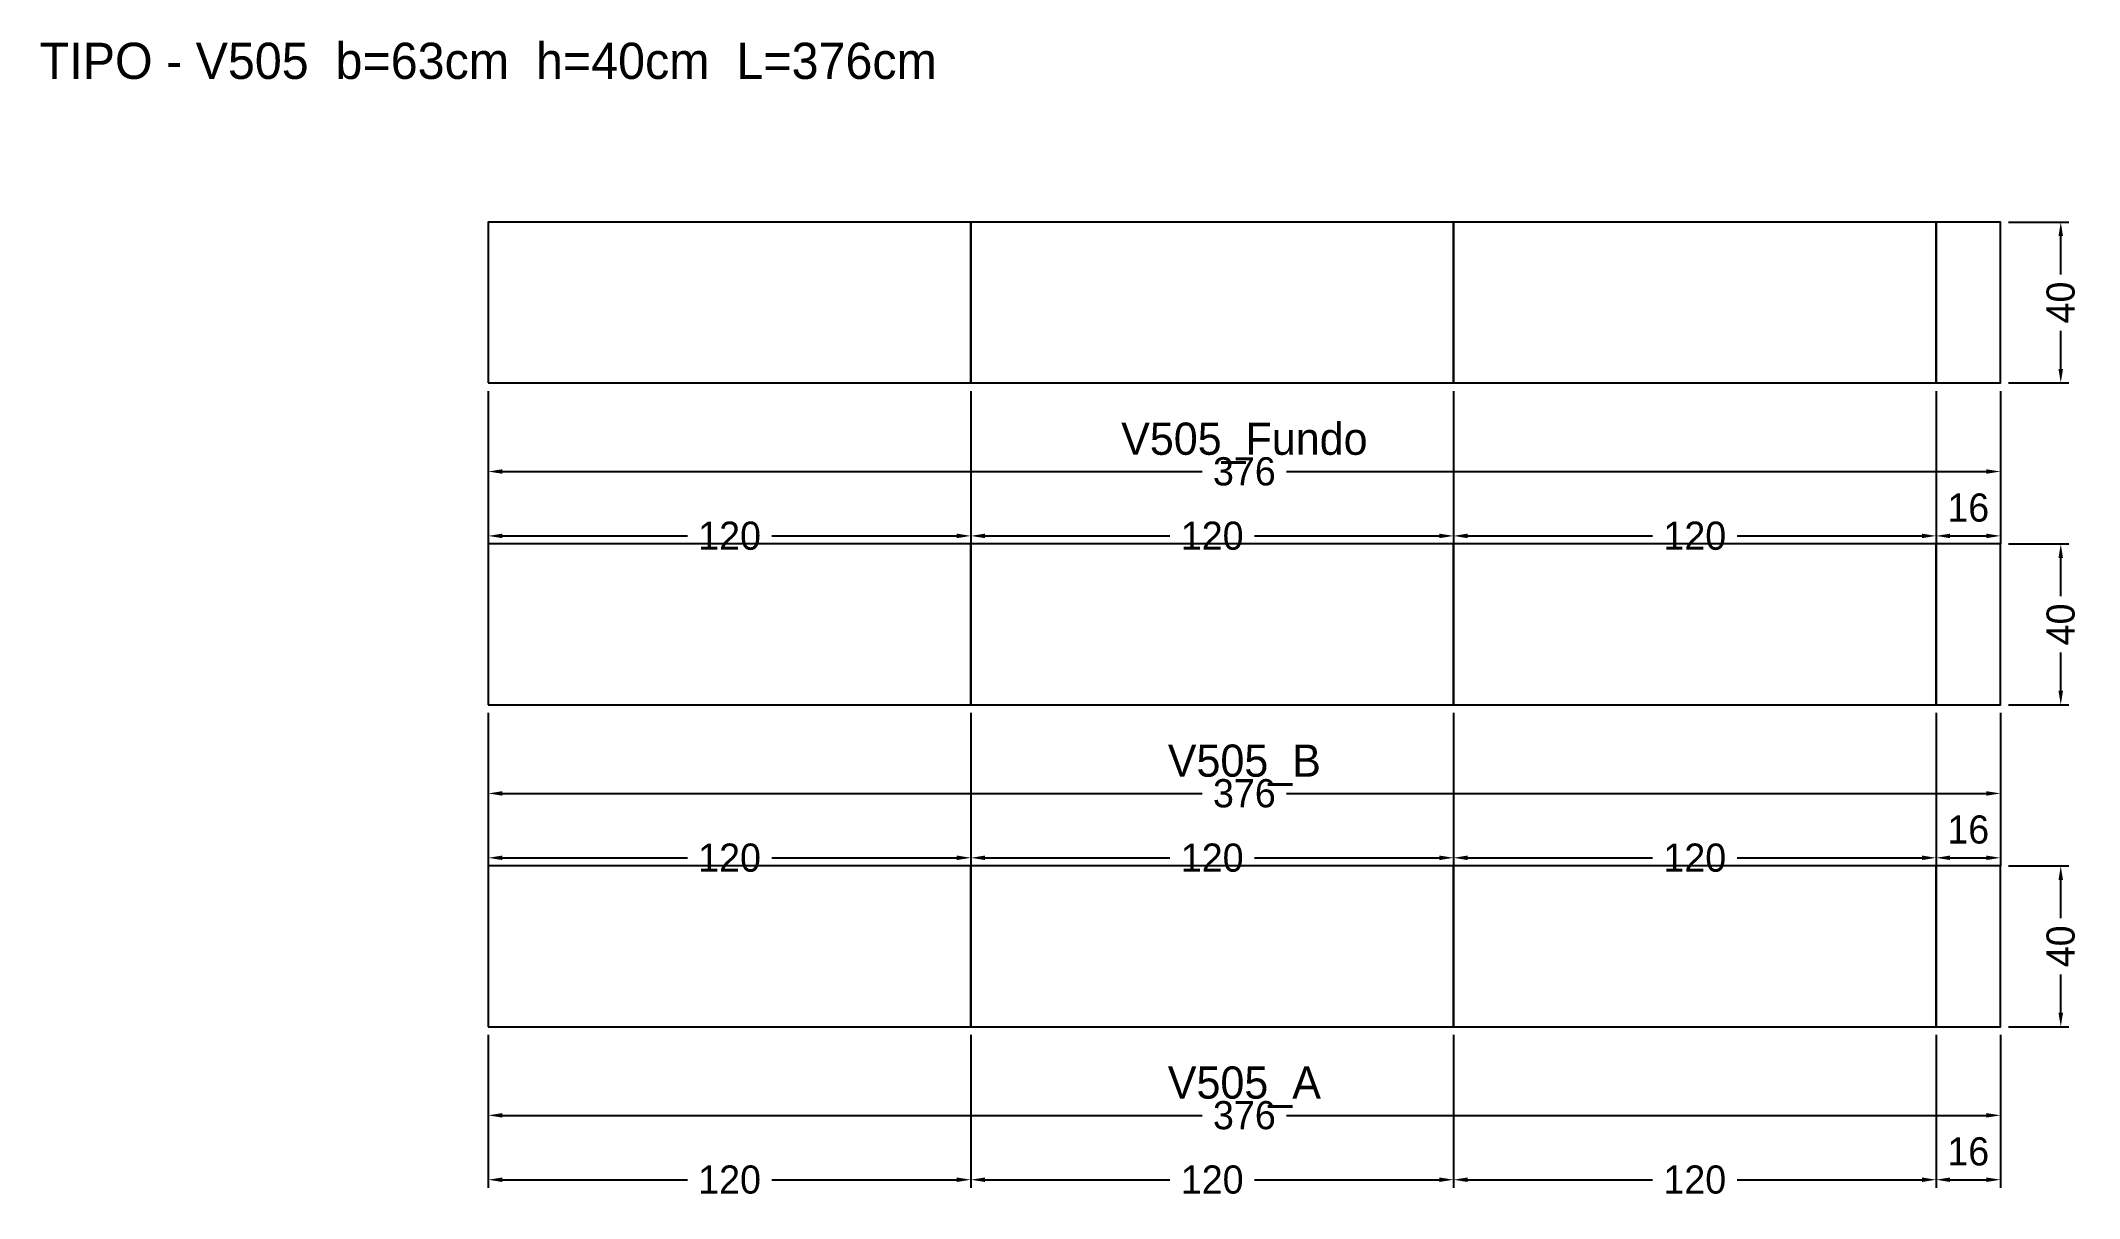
# Model space of a CAD drawing. Header units: metres. Extents: x -111 to 396, y -43 to 245.
import ezdxf

# ---------------------------------------------------------------- set-up
doc = ezdxf.new("R2010")
doc.units = ezdxf.units.M
for name, color, linetype in [('COTA', 3, 'Continuous'), ('NOMENCLATURA', 2, 'Continuous'), ('Paineis', 7, 'Continuous'), ('Texto Secao', 2, 'Continuous')]:
    doc.layers.add(name, color=color, linetype=linetype)
doc.dimstyles.new('COTA_VIG', dxfattribs={"dimtxt": 7, "dimasz": 3.5, "dimexe": 2, "dimexo": 2, "dimgap": 1.5, "dimtad": 1, "dimdec": 1, "dimcen": 2.5, "dimclrd": 3, "dimclre": 3, "dimclrt": 3, "dimazin": 3, "dimtfac": 1, "dimtmove": 0, "dimatfit": 3})

# ---------------------------------------------------------------- blocks, each defined once
blk = doc.blocks.new('_CLOSEDFILLED')
at = {"color": 0, "linetype": 'BYBLOCK'}
blk.add_solid([(-1, 0.16), (0, 0), (-1, -0.16)], dxfattribs=at)
blk = doc.blocks.new('*D1')
at = {"color": 3}
for p, q in [((0, -2), (0, -24)), ((376, -2), (376, -24)), ((3.5, -22), (177.5, -22)), ((198.5, -22), (372.5, -22))]:
    blk.add_line(p, q, dxfattribs=at)
at = {"layer": 'Defpoints'}
for p in [(0, 0), (376, 0), (0, -22)]:
    blk.add_point(p, dxfattribs=at)
at = {"layer": 'COTA', "color": 3, "xscale": 3.5, "yscale": 3.5, "rotation": 180}
blk.add_blockref('_CLOSEDFILLED', (0, -22), dxfattribs=at)
at = {"layer": 'COTA', "color": 3, "xscale": 3.5, "yscale": 3.5}
blk.add_blockref('_CLOSEDFILLED', (376, -22), dxfattribs=at)
at = {"layer": 'COTA', "color": 3, "insert": (188, -22), "char_height": 7, "attachment_point": 5}
blk.add_mtext('376', dxfattribs=at)
blk = doc.blocks.new('*D2')
at = {"color": 3}
for p, q in [((0, -2), (0, -40)), ((120, -2), (120, -40)), ((3.5, -38), (49.5, -38)), ((70.5, -38), (116.5, -38))]:
    blk.add_line(p, q, dxfattribs=at)
at = {"layer": 'Defpoints'}
for p in [(0, 0), (120, 0), (0, -38)]:
    blk.add_point(p, dxfattribs=at)
at = {"layer": 'COTA', "color": 3, "xscale": 3.5, "yscale": 3.5, "rotation": 180}
blk.add_blockref('_CLOSEDFILLED', (0, -38), dxfattribs=at)
at = {"layer": 'COTA', "color": 3, "xscale": 3.5, "yscale": 3.5}
blk.add_blockref('_CLOSEDFILLED', (120, -38), dxfattribs=at)
at = {"layer": 'COTA', "color": 3, "insert": (60, -38), "char_height": 7, "attachment_point": 5}
blk.add_mtext('120', dxfattribs=at)
blk = doc.blocks.new('*D3')
at = {"color": 3}
for p, q in [((120, -2), (120, -40)), ((240, -2), (240, -40)), ((123.5, -38), (169.5, -38)), ((190.5, -38), (236.5, -38))]:
    blk.add_line(p, q, dxfattribs=at)
at = {"layer": 'Defpoints'}
for p in [(120, 0), (240, 0), (120, -38)]:
    blk.add_point(p, dxfattribs=at)
at = {"layer": 'COTA', "color": 3, "xscale": 3.5, "yscale": 3.5, "rotation": 180}
blk.add_blockref('_CLOSEDFILLED', (120, -38), dxfattribs=at)
at = {"layer": 'COTA', "color": 3, "xscale": 3.5, "yscale": 3.5}
blk.add_blockref('_CLOSEDFILLED', (240, -38), dxfattribs=at)
at = {"layer": 'COTA', "color": 3, "insert": (180, -38), "char_height": 7, "attachment_point": 5}
blk.add_mtext('120', dxfattribs=at)
blk = doc.blocks.new('*D4')
at = {"color": 3}
for p, q in [((240, -2), (240, -40)), ((360, -2), (360, -40)), ((243.5, -38), (289.5, -38)), ((310.5, -38), (356.5, -38))]:
    blk.add_line(p, q, dxfattribs=at)
at = {"layer": 'Defpoints'}
for p in [(240, 0), (360, 0), (240, -38)]:
    blk.add_point(p, dxfattribs=at)
at = {"layer": 'COTA', "color": 3, "xscale": 3.5, "yscale": 3.5, "rotation": 180}
blk.add_blockref('_CLOSEDFILLED', (240, -38), dxfattribs=at)
at = {"layer": 'COTA', "color": 3, "xscale": 3.5, "yscale": 3.5}
blk.add_blockref('_CLOSEDFILLED', (360, -38), dxfattribs=at)
at = {"layer": 'COTA', "color": 3, "insert": (300, -38), "char_height": 7, "attachment_point": 5}
blk.add_mtext('120', dxfattribs=at)
blk = doc.blocks.new('*D5')
at = {"color": 3}
for p, q in [((360, -2), (360, -40)), ((376, -2), (376, -40)), ((363.5, -38), (372.5, -38))]:
    blk.add_line(p, q, dxfattribs=at)
at = {"layer": 'Defpoints'}
for p in [(360, 0), (376, 0), (360, -38)]:
    blk.add_point(p, dxfattribs=at)
at = {"layer": 'COTA', "color": 3, "xscale": 3.5, "yscale": 3.5, "rotation": 180}
blk.add_blockref('_CLOSEDFILLED', (360, -38), dxfattribs=at)
at = {"layer": 'COTA', "color": 3, "xscale": 3.5, "yscale": 3.5}
blk.add_blockref('_CLOSEDFILLED', (376, -38), dxfattribs=at)
at = {"layer": 'COTA', "color": 3, "insert": (368, -31), "char_height": 7, "attachment_point": 5}
blk.add_mtext('16', dxfattribs=at)
blk = doc.blocks.new('*D6')
at = {"color": 3}
for p, q in [((378, 40), (393, 40)), ((391, 27), (391, 36.5)), ((391, 3.5), (391, 13)), ((378, 0), (393, 0))]:
    blk.add_line(p, q, dxfattribs=at)
at = {"layer": 'Defpoints'}
for p in [(376, 40), (376, 0), (391, 0)]:
    blk.add_point(p, dxfattribs=at)
at = {"layer": 'COTA', "color": 3, "xscale": 3.5, "yscale": 3.5}
for p, rotation in [((391, 40), 90), ((391, 0), 270)]:
    blk.add_blockref('_CLOSEDFILLED', p, dxfattribs=dict(at, rotation=rotation))
at = {"layer": 'COTA', "color": 3, "insert": (391, 20), "char_height": 7, "attachment_point": 5, "rotation": 90}
blk.add_mtext('40', dxfattribs=at)
blk = doc.blocks.new('*D7')
at = {"color": 3}
for p, q in [((0, 78), (0, 56)), ((376, 78), (376, 56)), ((3.5, 58), (177.5, 58)), ((198.5, 58), (372.5, 58))]:
    blk.add_line(p, q, dxfattribs=at)
at = {"layer": 'Defpoints'}
for p in [(0, 80), (376, 80), (0, 58)]:
    blk.add_point(p, dxfattribs=at)
at = {"layer": 'COTA', "color": 3, "xscale": 3.5, "yscale": 3.5, "rotation": 180}
blk.add_blockref('_CLOSEDFILLED', (0, 58), dxfattribs=at)
at = {"layer": 'COTA', "color": 3, "xscale": 3.5, "yscale": 3.5}
blk.add_blockref('_CLOSEDFILLED', (376, 58), dxfattribs=at)
at = {"layer": 'COTA', "color": 3, "insert": (188, 58), "char_height": 7, "attachment_point": 5}
blk.add_mtext('376', dxfattribs=at)
blk = doc.blocks.new('*D8')
at = {"color": 3}
for p, q in [((0, 78), (0, 40)), ((120, 78), (120, 40)), ((3.5, 42), (49.5, 42)), ((70.5, 42), (116.5, 42))]:
    blk.add_line(p, q, dxfattribs=at)
at = {"layer": 'Defpoints'}
for p in [(0, 80), (120, 80), (0, 42)]:
    blk.add_point(p, dxfattribs=at)
at = {"layer": 'COTA', "color": 3, "xscale": 3.5, "yscale": 3.5, "rotation": 180}
blk.add_blockref('_CLOSEDFILLED', (0, 42), dxfattribs=at)
at = {"layer": 'COTA', "color": 3, "xscale": 3.5, "yscale": 3.5}
blk.add_blockref('_CLOSEDFILLED', (120, 42), dxfattribs=at)
at = {"layer": 'COTA', "color": 3, "insert": (60, 42), "char_height": 7, "attachment_point": 5}
blk.add_mtext('120', dxfattribs=at)
blk = doc.blocks.new('*D9')
at = {"color": 3}
for p, q in [((120, 78), (120, 40)), ((240, 78), (240, 40)), ((123.5, 42), (169.5, 42)), ((190.5, 42), (236.5, 42))]:
    blk.add_line(p, q, dxfattribs=at)
at = {"layer": 'Defpoints'}
for p in [(120, 80), (240, 80), (120, 42)]:
    blk.add_point(p, dxfattribs=at)
at = {"layer": 'COTA', "color": 3, "xscale": 3.5, "yscale": 3.5, "rotation": 180}
blk.add_blockref('_CLOSEDFILLED', (120, 42), dxfattribs=at)
at = {"layer": 'COTA', "color": 3, "xscale": 3.5, "yscale": 3.5}
blk.add_blockref('_CLOSEDFILLED', (240, 42), dxfattribs=at)
at = {"layer": 'COTA', "color": 3, "insert": (180, 42), "char_height": 7, "attachment_point": 5}
blk.add_mtext('120', dxfattribs=at)
blk = doc.blocks.new('*D10')
at = {"color": 3}
for p, q in [((240, 78), (240, 40)), ((360, 78), (360, 40)), ((243.5, 42), (289.5, 42)), ((310.5, 42), (356.5, 42))]:
    blk.add_line(p, q, dxfattribs=at)
at = {"layer": 'Defpoints'}
for p in [(240, 80), (360, 80), (240, 42)]:
    blk.add_point(p, dxfattribs=at)
at = {"layer": 'COTA', "color": 3, "xscale": 3.5, "yscale": 3.5, "rotation": 180}
blk.add_blockref('_CLOSEDFILLED', (240, 42), dxfattribs=at)
at = {"layer": 'COTA', "color": 3, "xscale": 3.5, "yscale": 3.5}
blk.add_blockref('_CLOSEDFILLED', (360, 42), dxfattribs=at)
at = {"layer": 'COTA', "color": 3, "insert": (300, 42), "char_height": 7, "attachment_point": 5}
blk.add_mtext('120', dxfattribs=at)
blk = doc.blocks.new('*D11')
at = {"color": 3}
for p, q in [((360, 78), (360, 40)), ((376, 78), (376, 40)), ((363.5, 42), (372.5, 42))]:
    blk.add_line(p, q, dxfattribs=at)
at = {"layer": 'Defpoints'}
for p in [(360, 80), (376, 80), (360, 42)]:
    blk.add_point(p, dxfattribs=at)
at = {"layer": 'COTA', "color": 3, "xscale": 3.5, "yscale": 3.5, "rotation": 180}
blk.add_blockref('_CLOSEDFILLED', (360, 42), dxfattribs=at)
at = {"layer": 'COTA', "color": 3, "xscale": 3.5, "yscale": 3.5}
blk.add_blockref('_CLOSEDFILLED', (376, 42), dxfattribs=at)
at = {"layer": 'COTA', "color": 3, "insert": (368, 49), "char_height": 7, "attachment_point": 5}
blk.add_mtext('16', dxfattribs=at)
blk = doc.blocks.new('*D12')
at = {"color": 3}
for p, q in [((378, 120), (393, 120)), ((391, 107), (391, 116.5)), ((391, 83.5), (391, 93)), ((378, 80), (393, 80))]:
    blk.add_line(p, q, dxfattribs=at)
at = {"layer": 'Defpoints'}
for p in [(376, 120), (376, 80), (391, 80)]:
    blk.add_point(p, dxfattribs=at)
at = {"layer": 'COTA', "color": 3, "xscale": 3.5, "yscale": 3.5}
for p, rotation in [((391, 120), 90), ((391, 80), 270)]:
    blk.add_blockref('_CLOSEDFILLED', p, dxfattribs=dict(at, rotation=rotation))
at = {"layer": 'COTA', "color": 3, "insert": (391, 100), "char_height": 7, "attachment_point": 5, "rotation": 90}
blk.add_mtext('40', dxfattribs=at)
blk = doc.blocks.new('*D13')
at = {"color": 3}
for p, q in [((0, 158), (0, 136)), ((376, 158), (376, 136)), ((3.5, 138), (177.5, 138)), ((198.5, 138), (372.5, 138))]:
    blk.add_line(p, q, dxfattribs=at)
at = {"layer": 'Defpoints'}
for p in [(0, 160), (376, 160), (0, 138)]:
    blk.add_point(p, dxfattribs=at)
at = {"layer": 'COTA', "color": 3, "xscale": 3.5, "yscale": 3.5, "rotation": 180}
blk.add_blockref('_CLOSEDFILLED', (0, 138), dxfattribs=at)
at = {"layer": 'COTA', "color": 3, "xscale": 3.5, "yscale": 3.5}
blk.add_blockref('_CLOSEDFILLED', (376, 138), dxfattribs=at)
at = {"layer": 'COTA', "color": 3, "insert": (188, 138), "char_height": 7, "attachment_point": 5}
blk.add_mtext('376', dxfattribs=at)
blk = doc.blocks.new('*D14')
at = {"color": 3}
for p, q in [((0, 158), (0, 120)), ((120, 158), (120, 120)), ((3.5, 122), (49.5, 122)), ((70.5, 122), (116.5, 122))]:
    blk.add_line(p, q, dxfattribs=at)
at = {"layer": 'Defpoints'}
for p in [(0, 160), (120, 160), (0, 122)]:
    blk.add_point(p, dxfattribs=at)
at = {"layer": 'COTA', "color": 3, "xscale": 3.5, "yscale": 3.5, "rotation": 180}
blk.add_blockref('_CLOSEDFILLED', (0, 122), dxfattribs=at)
at = {"layer": 'COTA', "color": 3, "xscale": 3.5, "yscale": 3.5}
blk.add_blockref('_CLOSEDFILLED', (120, 122), dxfattribs=at)
at = {"layer": 'COTA', "color": 3, "insert": (60, 122), "char_height": 7, "attachment_point": 5}
blk.add_mtext('120', dxfattribs=at)
blk = doc.blocks.new('*D15')
at = {"color": 3}
for p, q in [((120, 158), (120, 120)), ((240, 158), (240, 120)), ((123.5, 122), (169.5, 122)), ((190.5, 122), (236.5, 122))]:
    blk.add_line(p, q, dxfattribs=at)
at = {"layer": 'Defpoints'}
for p in [(120, 160), (240, 160), (120, 122)]:
    blk.add_point(p, dxfattribs=at)
at = {"layer": 'COTA', "color": 3, "xscale": 3.5, "yscale": 3.5, "rotation": 180}
blk.add_blockref('_CLOSEDFILLED', (120, 122), dxfattribs=at)
at = {"layer": 'COTA', "color": 3, "xscale": 3.5, "yscale": 3.5}
blk.add_blockref('_CLOSEDFILLED', (240, 122), dxfattribs=at)
at = {"layer": 'COTA', "color": 3, "insert": (180, 122), "char_height": 7, "attachment_point": 5}
blk.add_mtext('120', dxfattribs=at)
blk = doc.blocks.new('*D16')
at = {"color": 3}
for p, q in [((240, 158), (240, 120)), ((360, 158), (360, 120)), ((243.5, 122), (289.5, 122)), ((310.5, 122), (356.5, 122))]:
    blk.add_line(p, q, dxfattribs=at)
at = {"layer": 'Defpoints'}
for p in [(240, 160), (360, 160), (240, 122)]:
    blk.add_point(p, dxfattribs=at)
at = {"layer": 'COTA', "color": 3, "xscale": 3.5, "yscale": 3.5, "rotation": 180}
blk.add_blockref('_CLOSEDFILLED', (240, 122), dxfattribs=at)
at = {"layer": 'COTA', "color": 3, "xscale": 3.5, "yscale": 3.5}
blk.add_blockref('_CLOSEDFILLED', (360, 122), dxfattribs=at)
at = {"layer": 'COTA', "color": 3, "insert": (300, 122), "char_height": 7, "attachment_point": 5}
blk.add_mtext('120', dxfattribs=at)
blk = doc.blocks.new('*D17')
at = {"color": 3}
for p, q in [((360, 158), (360, 120)), ((376, 158), (376, 120)), ((363.5, 122), (372.5, 122))]:
    blk.add_line(p, q, dxfattribs=at)
at = {"layer": 'Defpoints'}
for p in [(360, 160), (376, 160), (360, 122)]:
    blk.add_point(p, dxfattribs=at)
at = {"layer": 'COTA', "color": 3, "xscale": 3.5, "yscale": 3.5, "rotation": 180}
blk.add_blockref('_CLOSEDFILLED', (360, 122), dxfattribs=at)
at = {"layer": 'COTA', "color": 3, "xscale": 3.5, "yscale": 3.5}
blk.add_blockref('_CLOSEDFILLED', (376, 122), dxfattribs=at)
at = {"layer": 'COTA', "color": 3, "insert": (368, 129), "char_height": 7, "attachment_point": 5}
blk.add_mtext('16', dxfattribs=at)
blk = doc.blocks.new('*D18')
at = {"color": 3}
for p, q in [((378, 200), (393, 200)), ((391, 187), (391, 196.5)), ((391, 163.5), (391, 173)), ((378, 160), (393, 160))]:
    blk.add_line(p, q, dxfattribs=at)
at = {"layer": 'Defpoints'}
for p in [(376, 200), (376, 160), (391, 160)]:
    blk.add_point(p, dxfattribs=at)
at = {"layer": 'COTA', "color": 3, "xscale": 3.5, "yscale": 3.5}
for p, rotation in [((391, 200), 90), ((391, 160), 270)]:
    blk.add_blockref('_CLOSEDFILLED', p, dxfattribs=dict(at, rotation=rotation))
at = {"layer": 'COTA', "color": 3, "insert": (391, 180), "char_height": 7, "attachment_point": 5, "rotation": 90}
blk.add_mtext('40', dxfattribs=at)

msp = doc.modelspace()

# ---------------------------------------------------------------- linework, layer by layer
at = {"layer": 'Paineis'}
for points in [[(0, 160), (120, 160), (120, 200), (0, 200)], [(120, 160), (240, 160), (240, 200), (120, 200)], [(240, 160), (360, 160), (360, 200), (240, 200)], [(360, 160), (376, 160), (376, 200), (360, 200)], [(0, 80), (120, 80), (120, 120), (0, 120)], [(120, 80), (240, 80), (240, 120), (120, 120)], [(240, 80), (360, 80), (360, 120), (240, 120)], [(360, 80), (376, 80), (376, 120), (360, 120)], [(0, 0), (120, 0), (120, 40), (0, 40)], [(120, 0), (240, 0), (240, 40), (120, 40)], [(240, 0), (360, 0), (360, 40), (240, 40)], [(360, 0), (376, 0), (376, 40), (360, 40)]]:
    msp.add_lwpolyline(points, close=True, dxfattribs=at)

# ---------------------------------------------------------------- texts
at = {"layer": 'NOMENCLATURA', "insert": (0, 240), "char_height": 9, "width": 396, "attachment_point": 5}
msp.add_mtext('TIPO - V505  b=63cm  h=40cm  L=376cm', dxfattribs=at)
at = {"layer": 'Texto Secao', "char_height": 8, "width": 396, "attachment_point": 5}
for s, insert in [('V505_Fundo', (188, 145)), ('V505_B', (188, 65)), ('V505_A', (188, -15))]:
    msp.add_mtext(s, dxfattribs=dict(at, insert=insert))

# ---------------------------------------------------------------- dimensions: what is measured, and where the dimension line sits
at = {"layer": 'COTA'}
for base, p1, p2, picture, middle in [((391, 160), (376, 160), (376, 200), '*D18', (391, 180)), ((391, 80), (376, 80), (376, 120), '*D12', (391, 100)), ((391, 0), (376, 0), (376, 40), '*D6', (391, 20))]:
    dim = msp.add_linear_dim(base=base, p1=p1, p2=p2, angle=90, dimstyle='COTA_VIG', dxfattribs=at)
    dim.commit()
    dim.dimension.update_dxf_attribs({"geometry": picture, "text_midpoint": middle})
for base, p1, p2, picture, middle in [((0, 138), (0, 160), (376, 160), '*D13', (188, 138)), ((0, 122), (0, 160), (120, 160), '*D14', (60, 122)), ((120, 122), (120, 160), (240, 160), '*D15', (180, 122)), ((240, 122), (240, 160), (360, 160), '*D16', (300, 122)), ((360, 122), (360, 160), (376, 160), '*D17', (368, 129)), ((0, 58), (0, 80), (376, 80), '*D7', (188, 58)), ((0, 42), (0, 80), (120, 80), '*D8', (60, 42)), ((120, 42), (120, 80), (240, 80), '*D9', (180, 42)), ((240, 42), (240, 80), (360, 80), '*D10', (300, 42)), ((360, 42), (360, 80), (376, 80), '*D11', (368, 49)), ((0, -22), (0, 0), (376, 0), '*D1', (188, -22)), ((0, -38), (0, 0), (120, 0), '*D2', (60, -38)), ((120, -38), (120, 0), (240, 0), '*D3', (180, -38)), ((240, -38), (240, 0), (360, 0), '*D4', (300, -38)), ((360, -38), (360, 0), (376, 0), '*D5', (368, -31))]:
    dim = msp.add_linear_dim(base=base, p1=p1, p2=p2, dimstyle='COTA_VIG', dxfattribs=at)
    dim.commit()
    dim.dimension.update_dxf_attribs({"geometry": picture, "text_midpoint": middle})

doc.saveas('drawing.dxf')
